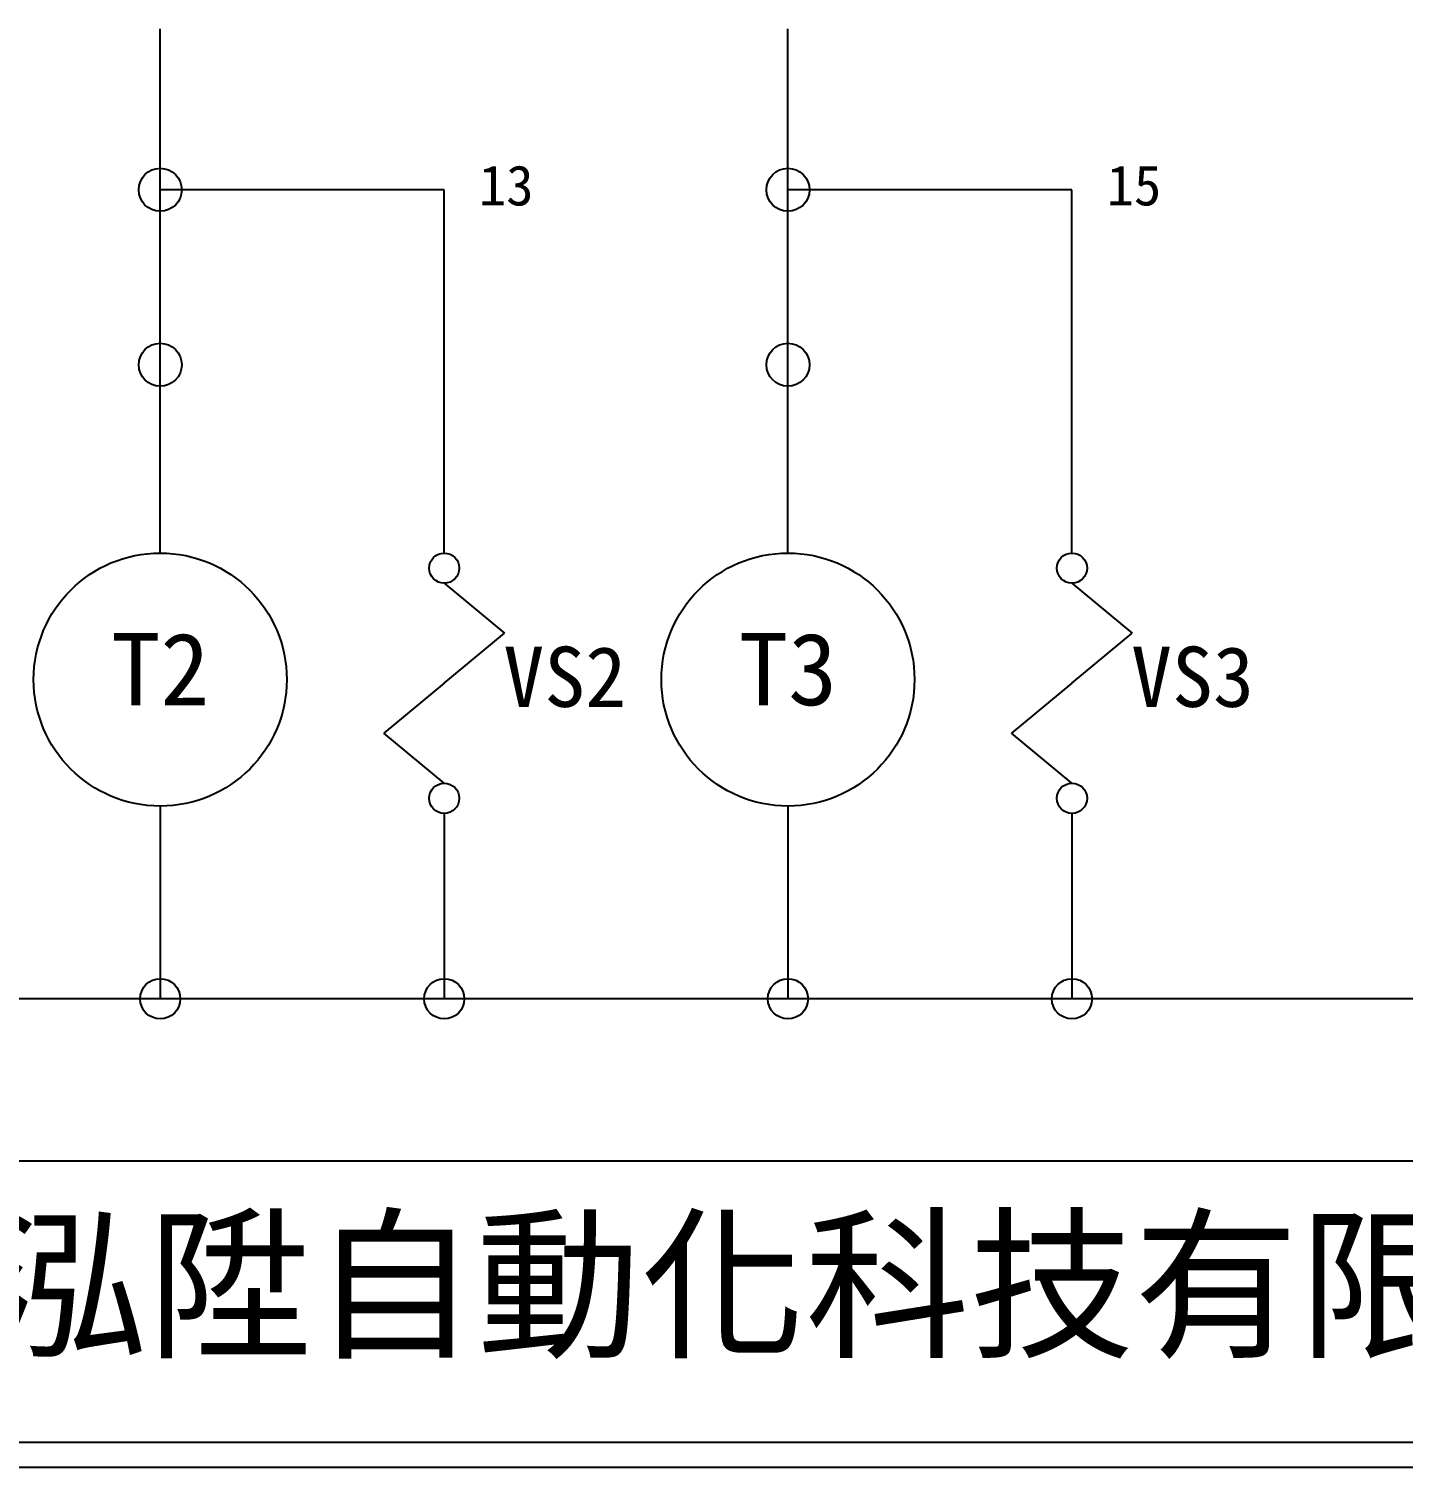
# Model space of a CAD drawing. Extents: x -24 to 263, y 255 to 459.
# Drawn here: x 17.3 to 85.7, y 255.5 to 327.1 of the extents above; entities that cross this region are included whole.
import ezdxf

# ---------------------------------------------------------------- set-up
doc = ezdxf.new("R2010")
doc.units = 0
doc.layers.get('0').update_dxf_attribs({"linetype": 'CONTINUOUS'})
for name, color, linetype in [('7', 7, 'CONTINUOUS'), ('圖框層', 7, 'CONTINUOUS'), ('標尺寸層', 3, 'CONTINUOUS')]:
    doc.layers.add(name, color=color, linetype=linetype)
doc.styles.add('STSL', font='kaiu.ttf')

msp = doc.modelspace()

# ---------------------------------------------------------------- linework, layer by layer
for p, q in [((23.828, 301.003), (23.828, 327.11)), ((55.081, 301.003), (55.081, 327.11)), ((37.968, 301.003), (37.968, 319.091)), ((69.221, 301.003), (69.221, 319.091)), ((23.828, 288.404), (23.828, 278.805)), ((37.968, 288.041), (37.968, 278.805)), ((55.081, 288.404), (55.081, 278.805)), ((69.221, 288.041), (69.221, 278.805)), ((252.348, 278.805), (-11.891, 278.805))]:
    msp.add_line(p, q)
for centre in [(23.828, 294.703), (55.081, 294.703)]:
    msp.add_circle(centre, 6.3)
at = {"layer": '7'}
for centre in [(23.828, 319.091), (55.081, 319.091), (23.828, 310.378), (55.081, 310.378)]:
    msp.add_circle(centre, 1.071, dxfattribs=at)
at = {"layer": '圖框層', "color": 7}
for p, q in [((-22.334, 270.73), (262.167, 270.73)), ((-22.334, 256.73), (262.167, 256.73)), ((-23.584, 255.48), (263.416, 255.48))]:
    msp.add_line(p, q, dxfattribs=at)
at = {"layer": '標尺寸層', "color": 7}
for p, q in [((37.968, 319.091), (23.828, 319.091)), ((69.221, 319.091), (55.081, 319.091)), ((37.968, 299.501), (40.972, 297.011)), ((69.221, 299.501), (72.225, 297.011)), ((37.968, 294.522), (40.972, 297.011)), ((69.221, 294.522), (72.225, 297.011)), ((37.968, 294.522), (34.965, 292.032)), ((69.221, 294.522), (66.217, 292.032)), ((37.968, 289.543), (34.965, 292.032)), ((69.221, 289.543), (66.217, 292.032))]:
    msp.add_line(p, q, dxfattribs=at)
for centre, radius in [((37.968, 300.252), 0.751), ((69.221, 300.252), 0.751), ((37.968, 288.792), 0.751), ((69.221, 288.792), 0.751), ((23.828, 278.805), 1), ((37.968, 278.805), 1), ((55.081, 278.805), 1), ((69.221, 278.805), 1)]:
    msp.add_circle(centre, radius, dxfattribs=at)

# ---------------------------------------------------------------- texts
at = {"layer": '圖框層', "color": 4, "style": 'STSL'}
for s, height, p in [('13', 2, (39.695, 318.312)), ('15', 2, (70.947, 318.312)), ('T2', 3.6, (21.385, 293.425)), ('T3', 3.6, (52.638, 293.425)), ('VS2', 3, (40.91, 293.341)), ('VS3', 3, (72.163, 293.341)), ('泓陞自動化科技有限公司', 6, (15.02, 261.556))]:
    msp.add_text(s, height=height, dxfattribs=at).set_placement(p)

doc.saveas('drawing.dxf')
